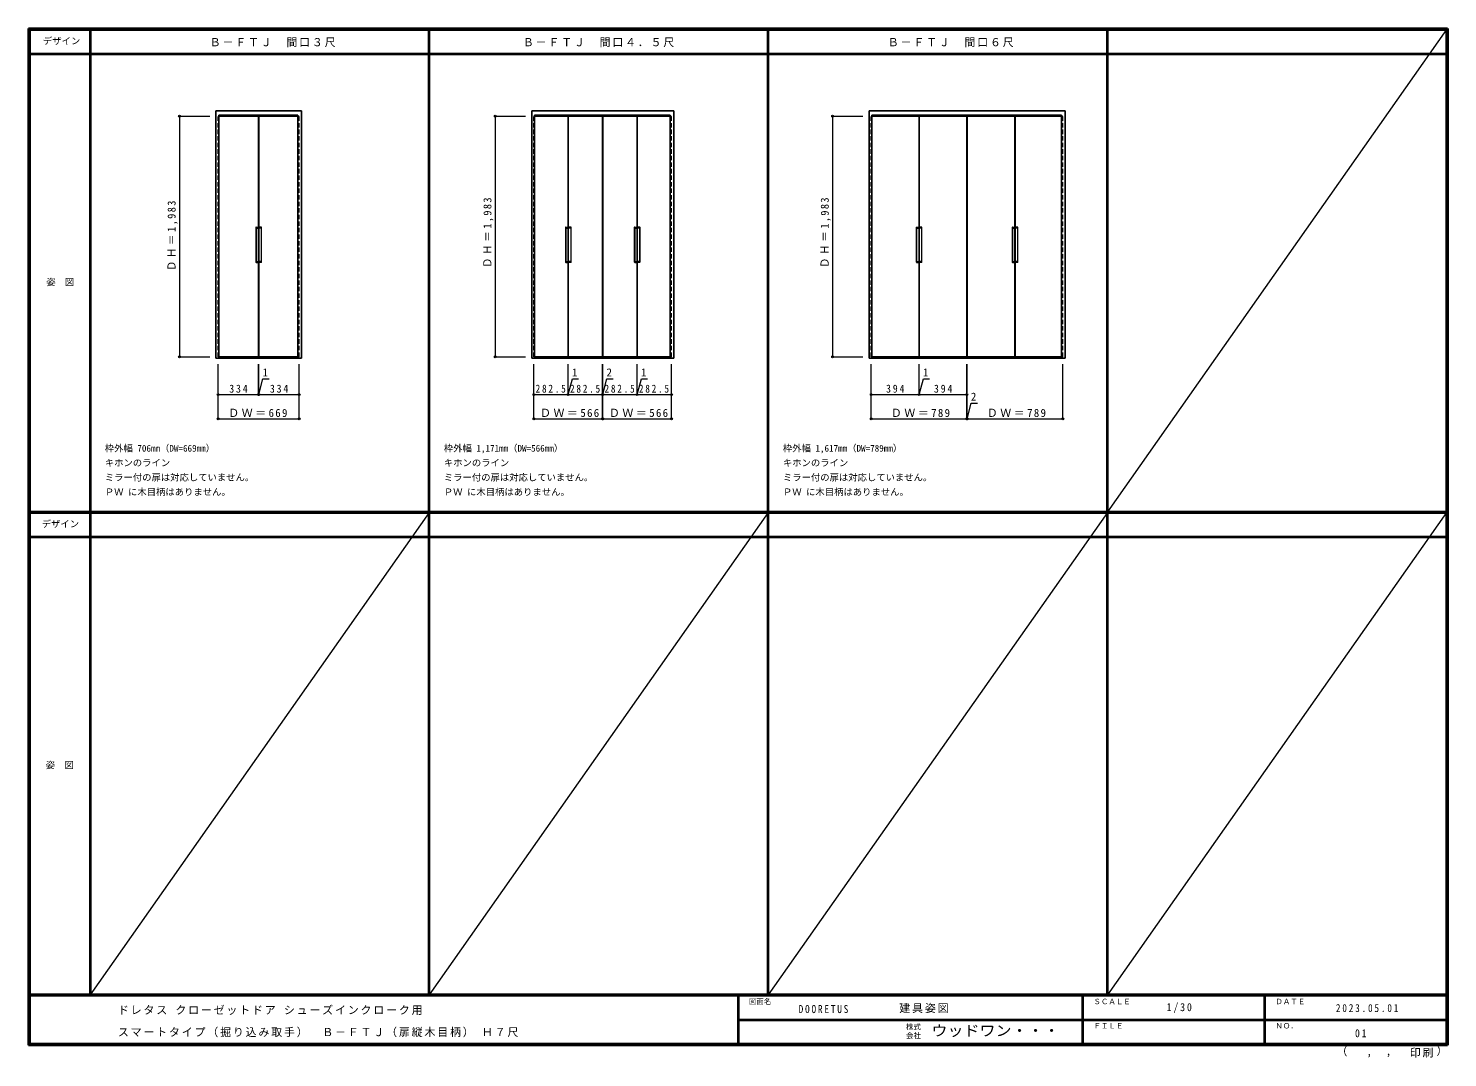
# Model space of a CAD drawing. Units: millimetres, scale not verified. Extents: x -6000 to 5700, y -4307 to 4175.
import ezdxf
from ezdxf.enums import TextEntityAlignment as Align

# ---------------------------------------------------------------- set-up
doc = ezdxf.new("R2010")
doc.units = ezdxf.units.MM
doc.header["$LTSCALE"] = 30
doc.header["$PDMODE"] = 32
doc.header["$PDSIZE"] = 15
doc.linetypes.add('DASHED1', pattern=[1.8, 1.2, -0.6])
for name, color, linetype, lineweight in [('0-2_扉', 7, 'Continuous', 18), ('0-4_枠', 3, 'Continuous', 25), ('0-B_寸法', 7, 'Continuous', 9), ('F-1_枠', 6, 'Continuous', 40), ('F-A_文字', 7, 'Continuous', 18)]:
    doc.layers.add(name, color=color, linetype=linetype, lineweight=lineweight)
doc.layers.add('0-A_文字', color=7, linetype='Continuous')
doc.styles.add('ＭＳ ゴシック', font='')
doc.styles.get('ＭＳ ゴシック').set_extended_font_data('MS Gothic')

msp = doc.modelspace()

# ---------------------------------------------------------------- linework, layer by layer
at = {"layer": '0-2_扉', "color": 4, "linetype": 'DASHED1', "lineweight": 9}
for p, q in [((-4436, 1468.5), (-4436, 3451.5)), ((-4430.5, 3451.5), (-4436, 3451.5)), ((-3778.5, 3451.5), (-3767, 3451.5)), ((-3767, 1468.5), (-3767, 3451.5)), ((-1832.27, 1468.5), (-1832.27, 3451.5)), ((-1826.77, 3451.5), (-1832.27, 3451.5)), ((-709.77, 3451.5), (-698.27, 3451.5)), ((-698.27, 1468.5), (-698.27, 3451.5)), ((948.5, 1468.5), (948.5, 3451.5)), ((954, 3451.5), (948.5, 3451.5)), ((2517, 3451.5), (2528.5, 3451.5)), ((2528.5, 1468.5), (2528.5, 3451.5)), ((-4430.5, 1468.5), (-4436, 1468.5)), ((-3778.5, 1468.5), (-3767, 1468.5)), ((-1826.77, 1468.5), (-1832.27, 1468.5)), ((-709.77, 1468.5), (-698.27, 1468.5)), ((954, 1468.5), (948.5, 1468.5)), ((2517, 1468.5), (2528.5, 1468.5))]:
    msp.add_line(p, q, dxfattribs=at)
at = {"layer": '0-2_扉', "color": 3, "lineweight": 25}
for p, q in [((-4430.5, 3451.5), (-4102, 3451.5)), ((-4102, 1468.5), (-4102, 3451.5)), ((-4101, 1468.5), (-4101, 3451.5)), ((-4101, 3451.5), (-3778.5, 3451.5)), ((-1826.77, 3451.5), (-1549.77, 3451.5)), ((-1549.77, 1468.5), (-1549.77, 3451.5)), ((-1548.77, 3451.5), (-1266.27, 3451.5)), ((-1548.77, 1468.5), (-1548.77, 3451.5)), ((-1266.27, 1468.5), (-1266.27, 3451.5)), ((-981.77, 3451.5), (-1264.27, 3451.5)), ((-1264.27, 1468.5), (-1264.27, 3451.5)), ((-981.77, 1468.5), (-981.77, 3451.5)), ((-980.77, 1468.5), (-980.77, 3451.5)), ((-980.77, 3451.5), (-709.77, 3451.5)), ((954, 3451.5), (1342.5, 3451.5)), ((1342.5, 1468.5), (1342.5, 3451.5)), ((1343.5, 1468.5), (1343.5, 3451.5)), ((1343.5, 3451.5), (1737.5, 3451.5)), ((1737.5, 1468.5), (1737.5, 3451.5)), ((1739.5, 1468.5), (1739.5, 3451.5)), ((2133.5, 3451.5), (1739.5, 3451.5)), ((2133.5, 1468.5), (2133.5, 3451.5)), ((2134.5, 1468.5), (2134.5, 3451.5)), ((2134.5, 3451.5), (2517, 3451.5)), ((-4430.5, 1468.5), (-4102, 1468.5)), ((-4101, 1468.5), (-3778.5, 1468.5)), ((-1826.77, 1468.5), (-1549.77, 1468.5)), ((-1548.77, 1468.5), (-1266.27, 1468.5)), ((-981.77, 1468.5), (-1264.27, 1468.5)), ((-980.77, 1468.5), (-709.77, 1468.5)), ((954, 1468.5), (1342.5, 1468.5)), ((1343.5, 1468.5), (1737.5, 1468.5)), ((2133.5, 1468.5), (1739.5, 1468.5)), ((2134.5, 1468.5), (2517, 1468.5))]:
    msp.add_line(p, q, dxfattribs=at)
at = {"layer": '0-2_扉'}
for p, q in [((-4125, 2534), (-4125, 2250)), ((-4122, 2537), (-4102, 2537)), ((-4122, 2526), (-4122, 2258)), ((-4119, 2529), (-4105, 2529)), ((-4105.3, 2537), (-4105.3, 2532)), ((-4102, 2532), (-4102, 2533.5)), ((-4102, 2532), (-4102, 2533.5)), ((-4081, 2537), (-4101, 2537)), ((-4101, 2532), (-4101, 2533.5)), ((-4101, 2532), (-4101, 2533.5)), ((-4084, 2529), (-4098, 2529)), ((-4097.7, 2537), (-4097.7, 2532)), ((-4081, 2526), (-4081, 2258)), ((-4078, 2250), (-4078, 2534)), ((-1572.77, 2534), (-1572.77, 2250)), ((-1569.77, 2537), (-1549.77, 2537)), ((-1569.77, 2526), (-1569.77, 2258)), ((-1566.77, 2529), (-1552.77, 2529)), ((-1553.07, 2537), (-1553.07, 2532)), ((-1549.77, 2532), (-1549.77, 2533.5)), ((-1549.77, 2532), (-1549.77, 2533.5)), ((-1528.77, 2537), (-1548.77, 2537)), ((-1548.77, 2532), (-1548.77, 2533.5)), ((-1548.77, 2532), (-1548.77, 2533.5)), ((-1531.77, 2529), (-1545.77, 2529)), ((-1545.47, 2537), (-1545.47, 2532)), ((-1528.77, 2526), (-1528.77, 2258)), ((-1525.77, 2250), (-1525.77, 2534)), ((-1004.77, 2534), (-1004.77, 2250)), ((-1001.77, 2537), (-981.77, 2537)), ((-1001.77, 2526), (-1001.77, 2258)), ((-998.77, 2529), (-984.77, 2529)), ((-985.07, 2537), (-985.07, 2532)), ((-981.77, 2532), (-981.77, 2533.5)), ((-981.77, 2532), (-981.77, 2533.5)), ((-960.77, 2537), (-980.77, 2537)), ((-980.77, 2532), (-980.77, 2533.5)), ((-980.77, 2532), (-980.77, 2533.5)), ((-963.77, 2529), (-977.77, 2529)), ((-977.47, 2537), (-977.47, 2532)), ((-960.77, 2526), (-960.77, 2258)), ((-957.77, 2250), (-957.77, 2534)), ((1319.5, 2534), (1319.5, 2250)), ((1322.5, 2537), (1342.5, 2537)), ((1322.5, 2526), (1322.5, 2258)), ((1325.5, 2529), (1339.5, 2529)), ((1339.2, 2537), (1339.2, 2532)), ((1342.5, 2532), (1342.5, 2533.5)), ((1342.5, 2532), (1342.5, 2533.5)), ((1363.5, 2537), (1343.5, 2537)), ((1343.5, 2532), (1343.5, 2533.5)), ((1343.5, 2532), (1343.5, 2533.5)), ((1360.5, 2529), (1346.5, 2529)), ((1346.8, 2537), (1346.8, 2532)), ((1363.5, 2526), (1363.5, 2258)), ((1366.5, 2250), (1366.5, 2534)), ((2110.5, 2534), (2110.5, 2250)), ((2113.5, 2537), (2133.5, 2537)), ((2113.5, 2526), (2113.5, 2258)), ((2116.5, 2529), (2130.5, 2529)), ((2130.2, 2537), (2130.2, 2532)), ((2133.5, 2532), (2133.5, 2533.5)), ((2133.5, 2532), (2133.5, 2533.5)), ((2154.5, 2537), (2134.5, 2537)), ((2134.5, 2532), (2134.5, 2533.5)), ((2134.5, 2532), (2134.5, 2533.5)), ((2151.5, 2529), (2137.5, 2529)), ((2137.8, 2537), (2137.8, 2532)), ((2154.5, 2526), (2154.5, 2258)), ((2157.5, 2250), (2157.5, 2534)), ((-4122, 2247), (-4102, 2247)), ((-4119, 2255), (-4105, 2255)), ((-4105.3, 2247), (-4105.3, 2252)), ((-4102, 2252), (-4102, 2250.5)), ((-4102, 2252), (-4102, 2250.5)), ((-4102, 2252), (-4102, 2250.5)), ((-4101, 2252), (-4101, 2250.5)), ((-4101, 2252), (-4101, 2250.5)), ((-4101, 2252), (-4101, 2250.5)), ((-4081, 2247), (-4101, 2247)), ((-4084, 2255), (-4098, 2255)), ((-4097.7, 2247), (-4097.7, 2252)), ((-1569.77, 2247), (-1549.77, 2247)), ((-1566.77, 2255), (-1552.77, 2255)), ((-1553.07, 2247), (-1553.07, 2252)), ((-1549.77, 2252), (-1549.77, 2250.5)), ((-1549.77, 2252), (-1549.77, 2250.5)), ((-1549.77, 2252), (-1549.77, 2250.5)), ((-1548.77, 2252), (-1548.77, 2250.5)), ((-1548.77, 2252), (-1548.77, 2250.5)), ((-1548.77, 2252), (-1548.77, 2250.5)), ((-1528.77, 2247), (-1548.77, 2247)), ((-1531.77, 2255), (-1545.77, 2255)), ((-1545.47, 2247), (-1545.47, 2252)), ((-1001.77, 2247), (-981.77, 2247)), ((-998.77, 2255), (-984.77, 2255)), ((-985.07, 2247), (-985.07, 2252)), ((-981.77, 2252), (-981.77, 2250.5)), ((-981.77, 2252), (-981.77, 2250.5)), ((-981.77, 2252), (-981.77, 2250.5)), ((-980.77, 2252), (-980.77, 2250.5)), ((-980.77, 2252), (-980.77, 2250.5)), ((-980.77, 2252), (-980.77, 2250.5)), ((-960.77, 2247), (-980.77, 2247)), ((-963.77, 2255), (-977.77, 2255)), ((-977.47, 2247), (-977.47, 2252)), ((1322.5, 2247), (1342.5, 2247)), ((1325.5, 2255), (1339.5, 2255)), ((1339.2, 2247), (1339.2, 2252)), ((1342.5, 2252), (1342.5, 2250.5)), ((1342.5, 2252), (1342.5, 2250.5)), ((1342.5, 2252), (1342.5, 2250.5)), ((1343.5, 2252), (1343.5, 2250.5)), ((1343.5, 2252), (1343.5, 2250.5)), ((1343.5, 2252), (1343.5, 2250.5)), ((1363.5, 2247), (1343.5, 2247)), ((1360.5, 2255), (1346.5, 2255)), ((1346.8, 2247), (1346.8, 2252)), ((2113.5, 2247), (2133.5, 2247)), ((2116.5, 2255), (2130.5, 2255)), ((2130.2, 2247), (2130.2, 2252)), ((2133.5, 2252), (2133.5, 2250.5)), ((2133.5, 2252), (2133.5, 2250.5)), ((2133.5, 2252), (2133.5, 2250.5)), ((2134.5, 2252), (2134.5, 2250.5)), ((2134.5, 2252), (2134.5, 2250.5)), ((2134.5, 2252), (2134.5, 2250.5)), ((2154.5, 2247), (2134.5, 2247)), ((2151.5, 2255), (2137.5, 2255)), ((2137.8, 2247), (2137.8, 2252))]:
    msp.add_line(p, q, dxfattribs=at)
for centre, start, end in [((-4122, 2534), 90, 180), ((-4119, 2526), 90, 180), ((-4105, 2532), 270, 0), ((-4098, 2532), 180, 270), ((-4084, 2526), 0, 90), ((-4081, 2534), 0, 90), ((-1569.77, 2534), 90, 180), ((-1566.77, 2526), 90, 180), ((-1552.77, 2532), 270, 0), ((-1545.77, 2532), 180, 270), ((-1531.77, 2526), 0, 90), ((-1528.77, 2534), 0, 90), ((-1001.77, 2534), 90, 180), ((-998.77, 2526), 90, 180), ((-984.77, 2532), 270, 0), ((-977.77, 2532), 180, 270), ((-963.77, 2526), 0, 90), ((-960.77, 2534), 0, 90), ((1322.5, 2534), 90, 180), ((1325.5, 2526), 90, 180), ((1339.5, 2532), 270, 0), ((1346.5, 2532), 180, 270), ((1360.5, 2526), 0, 90), ((1363.5, 2534), 0, 90), ((2113.5, 2534), 90, 180), ((2116.5, 2526), 90, 180), ((2130.5, 2532), 270, 0), ((2137.5, 2532), 180, 270), ((2151.5, 2526), 0, 90), ((2154.5, 2534), 0, 90), ((-4122, 2250), 180, 270), ((-4119, 2258), 180, 270), ((-4105, 2252), 0, 90), ((-4098, 2252), 90, 180), ((-4084, 2258), 270, 0), ((-4081, 2250), 270, 0), ((-1569.77, 2250), 180, 270), ((-1566.77, 2258), 180, 270), ((-1552.77, 2252), 0, 90), ((-1545.77, 2252), 90, 180), ((-1531.77, 2258), 270, 0), ((-1528.77, 2250), 270, 0), ((-1001.77, 2250), 180, 270), ((-998.77, 2258), 180, 270), ((-984.77, 2252), 0, 90), ((-977.77, 2252), 90, 180), ((-963.77, 2258), 270, 0), ((-960.77, 2250), 270, 0), ((1322.5, 2250), 180, 270), ((1325.5, 2258), 180, 270), ((1339.5, 2252), 0, 90), ((1346.5, 2252), 90, 180), ((1360.5, 2258), 270, 0), ((1363.5, 2250), 270, 0), ((2113.5, 2250), 180, 270), ((2116.5, 2258), 180, 270), ((2130.5, 2252), 0, 90), ((2137.5, 2252), 90, 180), ((2151.5, 2258), 270, 0), ((2154.5, 2250), 270, 0)]:
    msp.add_arc(centre, 3, start, end, dxfattribs=at)
at = {"layer": '0-4_枠'}
for p, q in [((-4454.5, 1457), (-4454.5, 3495)), ((-4454.5, 3495), (-3748.5, 3495)), ((-4430.5, 1457), (-4430.5, 3459)), ((-4430.5, 3459), (-3778.5, 3459)), ((-3778.5, 1457), (-3778.5, 3459)), ((-3748.5, 1457), (-3748.5, 3495)), ((-1850.77, 1457), (-1850.77, 3495)), ((-1850.77, 3495), (-679.77, 3495)), ((-1826.77, 1457), (-1826.77, 3459)), ((-1826.77, 3459), (-709.77, 3459)), ((-709.77, 1457), (-709.77, 3459)), ((-679.77, 1457), (-679.77, 3495)), ((930, 1457), (930, 3495)), ((930, 3495), (2547, 3495)), ((954, 1457), (954, 3459)), ((954, 3459), (2517, 3459)), ((2517, 1457), (2517, 3459)), ((2547, 1457), (2547, 3495)), ((-4454.5, 1457), (-3748.5, 1457)), ((-1850.77, 1457), (-679.77, 1457)), ((930, 1457), (2547, 1457))]:
    msp.add_line(p, q, dxfattribs=at)
at = {"layer": '0-B_寸法', "color": 4}
for p, q in [((-4754.5, 3451.5), (-4504.5, 3451.5)), ((-4754.5, 3451.5), (-4754.5, 1468.5)), ((-2150.77, 3451.5), (-2150.77, 1468.5)), ((-2150.77, 3451.5), (-1900.77, 3451.5)), ((630, 3451.5), (880, 3451.5)), ((630, 3451.5), (630, 1468.5)), ((-4754.5, 1468.5), (-4504.5, 1468.5)), ((-4436, 957), (-4436, 1407)), ((-4102, 1157), (-4102, 1407)), ((-3767, 957), (-3767, 1407)), ((-2150.77, 1468.5), (-1900.77, 1468.5)), ((-1832.27, 957), (-1832.27, 1407)), ((-1549.77, 1157), (-1549.77, 1407)), ((-1266.27, 957), (-1266.27, 1407)), ((-1264.27, 957), (-1264.27, 1407)), ((-981.77, 1157), (-981.77, 1407)), ((-698.27, 957), (-698.27, 1407)), ((630, 1468.5), (880, 1468.5)), ((948.5, 957), (948.5, 1407)), ((1342.5, 1157), (1342.5, 1407)), ((1343.5, 1157), (1343.5, 1407)), ((1737.5, 957), (1737.5, 1407)), ((1739.5, 957), (1739.5, 1407)), ((2528.5, 957), (2528.5, 1407)), ((-1265.27, 1157), (-1230.32, 1287.43)), ((-1230.32, 1287.43), (-1179.54, 1287.43)), ((1343, 1157), (1377.95, 1287.43)), ((1377.95, 1287.43), (1428.73, 1287.43)), ((-4436, 1157), (-4102, 1157)), ((-4101, 1157), (-3767, 1157)), ((-1832.27, 1157), (-1549.77, 1157)), ((-1548.77, 1157), (-1266.27, 1157)), ((-1266.27, 1157), (-1264.27, 1157)), ((-1264.27, 1157), (-981.77, 1157)), ((-980.77, 1157), (-698.27, 1157)), ((948.5, 1157), (1342.5, 1157)), ((1342.5, 1157), (1343.5, 1157)), ((1343.5, 1157), (1737.5, 1157)), ((1738.5, 957), (1773.45, 1087.43)), ((1773.45, 1087.43), (1824.23, 1087.43)), ((-4436, 957), (-3767, 957)), ((-1832.27, 957), (-1266.27, 957)), ((-1264.27, 957), (-698.27, 957)), ((948.5, 957), (1737.5, 957)), ((1737.5, 957), (1739.5, 957)), ((1739.5, 957), (2528.5, 957))]:
    msp.add_line(p, q, dxfattribs=at)
for points in [[(-4102, 1157), (-4101, 1157), (-4101, 1407)], [(-1549.77, 1157), (-1548.77, 1157), (-1548.77, 1407)], [(-981.77, 1157), (-980.77, 1157), (-980.77, 1407)], [(-4101.5, 1157), (-4066.55, 1287.43), (-4015.77, 1287.43)], [(-1549.27, 1157), (-1514.32, 1287.43), (-1463.54, 1287.43)], [(-981.27, 1157), (-946.32, 1287.43), (-895.54, 1287.43)]]:
    msp.add_lwpolyline(points, dxfattribs=at)
at = {"layer": '0-B_寸法'}
for p in [(-4754.5, 3451.5), (-2150.77, 3451.5), (630, 3451.5), (-4754.5, 1468.5), (-2150.77, 1468.5), (630, 1468.5), (-4436, 1157), (-4102, 1157), (-4101, 1157), (-3767, 1157), (-1832.27, 1157), (-1549.77, 1157), (-1548.77, 1157), (-1266.27, 1157), (-1264.27, 1157), (-981.77, 1157), (-980.77, 1157), (-698.27, 1157), (948.5, 1157), (1342.5, 1157), (1343.5, 1157), (1737.5, 1157), (-4436, 957), (-3767, 957), (-1832.27, 957), (-1266.27, 957), (-1264.27, 957), (-698.27, 957), (948.5, 957), (1737.5, 957), (1739.5, 957), (2528.5, 957)]:
    msp.add_point(p, dxfattribs=at)
at = {"layer": 'F-1_枠'}
for p, q in [((-6000, 4175), (5700, 4175)), ((-6000, 4175), (-6000, -4205)), ((-6000, 4170), (5700, 4170)), ((-6000, 4165), (5700, 4165)), ((-5995, 4175), (-5995, -4205)), ((-5990, 4175), (-5990, -4205)), ((-5490, 4175), (-5490, -3790)), ((-2695, -3790), (-2695, 4175)), ((100, -3790), (100, 4175)), ((2895, -3790), (2895, 4175)), ((5690, 4175), (5690, -4205)), ((5695, 4175), (5695, -4205)), ((5700, 4175), (5700, -4205)), ((-6000, 3965), (5690, 3965)), ((-5990, 190.5), (5690, 190.5)), ((-5990, 187.5), (5690, 187.5)), ((-5990, 184.5), (5690, 184.5)), ((-5990, -15.5), (5690, -15.5)), ((5700, -3790), (-6000, -3790)), ((5700, -3795), (-6000, -3795)), ((-150, -3795), (-150, -4195)), ((2690, -3795), (2690, -4195)), ((4190, -3795), (4190, -4195)), ((-150, -3995), (5690, -3995.01)), ((5700, -4195), (-6000, -4195)), ((5700, -4200), (-6000, -4200)), ((5700, -4205), (-6000, -4205))]:
    msp.add_line(p, q, dxfattribs=at)
at = {"layer": 'F-A_文字'}
for p, q in [((5690, 4165), (2895, 190.5)), ((-2695, 184.5), (-5490, -3790)), ((100, 184.5), (-2695, -3790)), ((2895, 184.5), (100, -3790)), ((5690, 184.5), (2895, -3790))]:
    msp.add_line(p, q, dxfattribs=at)

# ---------------------------------------------------------------- texts
at = {"layer": '0-A_文字', "style": 'ＭＳ ゴシック'}
for s, p in [('枠外幅 706mm（DW=669mm）', (-5370, 670.5)), ('枠外幅 1,171mm（DW=566mm）', (-2575, 670.5)), ('枠外幅 1,617mm（DW=789mm）', (220, 670.5)), ('キホンのライン', (-5370, 550.5)), ('キホンのライン', (-2575, 550.5)), ('キホンのライン', (220, 550.5)), ('ミラー付の扉は対応していません。', (-5370, 430.5)), ('ミラー付の扉は対応していません。', (-2575, 430.5)), ('ミラー付の扉は対応していません。', (220, 430.5)), ('ＰＷ に木目柄はありません。', (-5370, 310.5)), ('ＰＷ に木目柄はありません。', (-2575, 310.5)), ('ＰＷ に木目柄はありません。', (220, 310.5))]:
    msp.add_text(s, height=54.99, dxfattribs=at).set_placement(p, align=Align.BOTTOM_LEFT)
at = {"layer": '0-A_文字', "char_height": 65.98, "attachment_point": 7, "style": 'ＭＳ ゴシック'}
for s, insert in [('\\T1.17;Ｂ－ＦＴＪ\u3000間口３尺', (-4505, 4020)), ('\\T1.17;Ｂ－ＦＴＪ\u3000間口４．５尺', (-1923.33, 4020)), ('\\T1.17;Ｂ－ＦＴＪ\u3000間口６尺', (1085, 4020))]:
    msp.add_mtext(s, dxfattribs=dict(at, insert=insert))
at = {"layer": '0-B_寸法', "style": 'ＭＳ ゴシック'}
for s, p in [('1', (-4070.3, 1287.43)), ('1', (-1518.07, 1287.43)), ('2', (-1234.07, 1287.43)), ('1', (-950.07, 1287.43)), ('1', (1374.2, 1287.43)), ('2', (1769.7, 1087.43))]:
    msp.add_text(s, height=65.98, dxfattribs=at).set_placement(p, align=Align.BOTTOM_LEFT)
at = {"layer": '0-B_寸法', "char_height": 65.98, "attachment_point": 7, "rotation": 90, "style": 'ＭＳ ゴシック'}
for insert in [(-4769.5, 2175), (-2165.77, 2201), (615, 2201)]:
    msp.add_mtext('\\T1.26;\\W0.95;ＤＨ＝1,983', dxfattribs=dict(at, insert=insert))
at = {"layer": '0-B_寸法', "char_height": 65.98, "attachment_point": 7, "style": 'ＭＳ ゴシック'}
for s, insert in [('\\T1.38;\\W0.9;334', (-4344, 1172)), ('\\T1.38;\\W0.9;334', (-4009, 1172)), ('\\T1.38;\\W0.85;282.5', (-1818.52, 1172)), ('\\T1.38;\\W0.85;282.5', (-1535.02, 1172)), ('\\T1.38;\\W0.85;282.5', (-1250.52, 1172)), ('\\T1.38;\\W0.85;282.5', (-967.02, 1172)), ('\\T1.38;\\W0.9;394', (1070.5, 1172)), ('\\T1.38;\\W0.9;394', (1465.5, 1172)), ('\\T1.23;ＤＷ＝669', (-4352, 972)), ('\\T1.23;ＤＷ＝566', (-1781.77, 972)), ('\\T1.23;ＤＷ＝566', (-1213.77, 972)), ('\\T1.23;ＤＷ＝789', (1110.5, 972)), ('\\T1.23;ＤＷ＝789', (1901.5, 972))]:
    msp.add_mtext(s, dxfattribs=dict(at, insert=insert))
at = {"layer": 'F-A_文字', "style": 'ＭＳ ゴシック'}
for s, height, p in [('デザイン', 54.99, (-5880, 4027.5)), ('姿\u3000図', 54.99, (-5852.5, 2040.25)), ('デザイン', 54.99, (-5890, 47)), ('姿\u3000図', 54.99, (-5857.5, -1940.25)), ('図面名', 43.99, (-60, -3880)), ('ＳＣＡＬＥ', 43.99, (2780, -3880)), ('ＤＡＴＥ', 43.99, (4280, -3880)), ('株式', 43.99, (1235, -4089)), ('ＦＩＬＥ', 43.99, (2780, -4080)), ('ＮＯ．', 43.99, (4280, -4080)), ('会社', 43.99, (1235, -4161)), ('（', 65.98, (4784.03, -4308.31)), ('）', 65.98, (5608.4, -4304.13)), (',', 65.98, (5031.28, -4308.31)), (',', 65.98, (5190.2, -4305.53))]:
    msp.add_text(s, height=height, dxfattribs=at).set_placement(p, align=Align.BOTTOM_LEFT)
at = {"layer": 'F-A_文字', "style": 'ＭＳ ゴシック', "width": 1.1}
msp.add_text('ウッドワン・・・', height=87.98, dxfattribs=at).set_placement((1445, -4155), align=Align.BOTTOM_LEFT)
at = {"layer": 'F-A_文字', "char_height": 65.98, "attachment_point": 7, "style": 'ＭＳ ゴシック'}
for s, insert in [('\\T1.17;建具姿図', (1180.42, -3940)), ('\\T1.38;\\W0.9;1/30', (3383.75, -3940)), ('\\T1.17;ドレタス\\~クローゼットドア\\~シューズインクローク用', (-5261.83, -3956.05)), ('\\T1.39;\\W0.85;DOORETUS', (350, -3940.79)), ('\\T1.39;\\W0.85;2023.05.01', (4778.75, -3932.5)), ('\\T1.17;スマートタイプ（掘り込み取手）\u3000Ｂ－ＦＴＪ（扉縦木目柄）\\~Ｈ７尺', (-5261.83, -4139.06)), ('\\T1.36;\\W0.9;01', (4936.25, -4140)), ('\\T1.17;印刷', (5388.15, -4306.92))]:
    msp.add_mtext(s, dxfattribs=dict(at, insert=insert))

doc.saveas('drawing.dxf')
